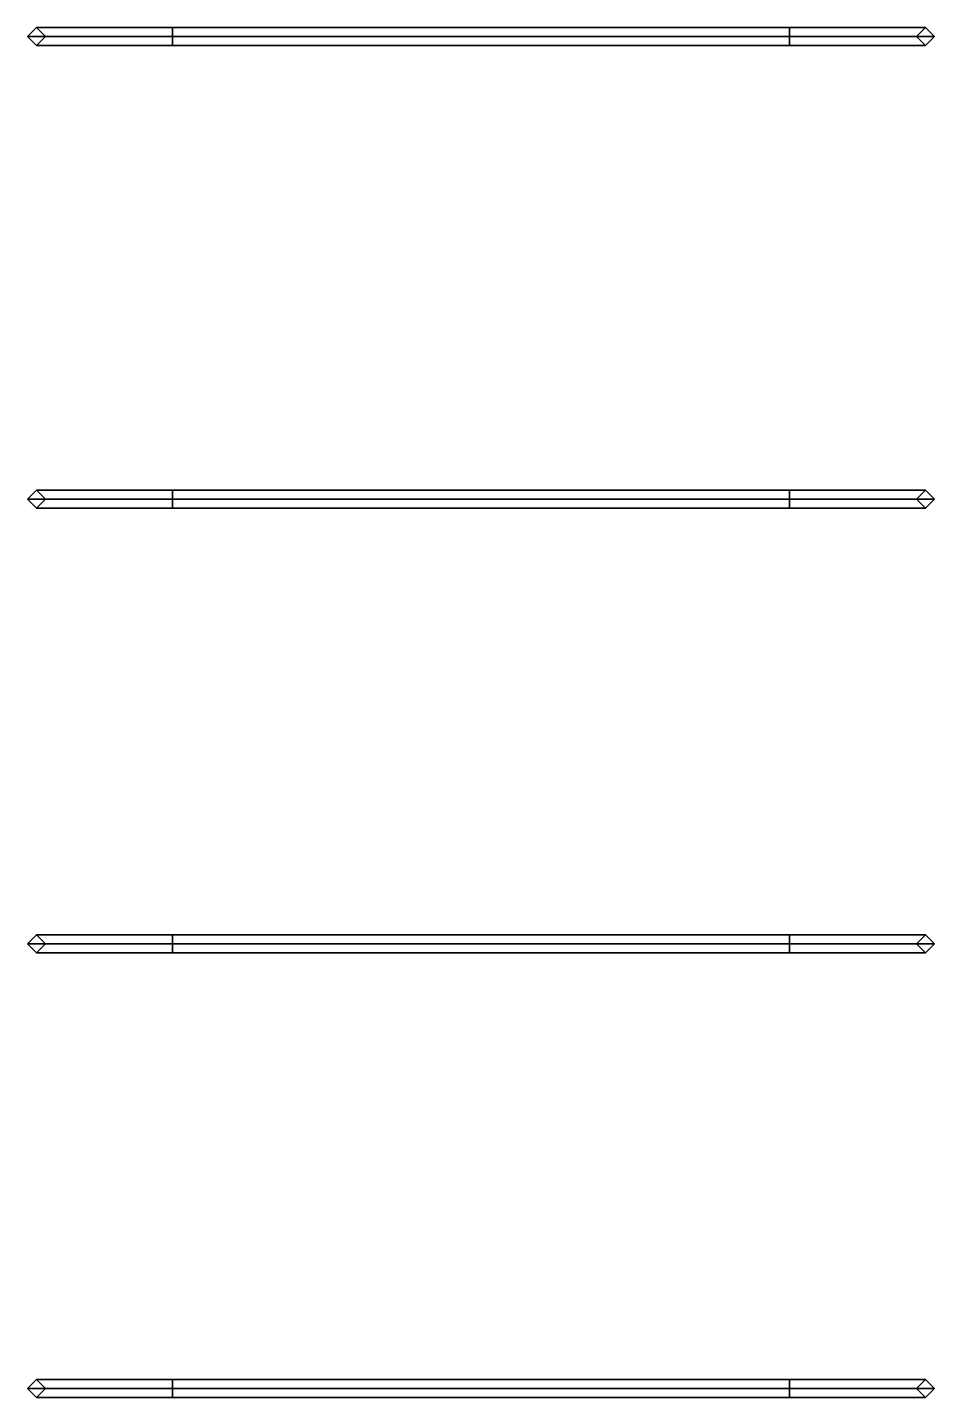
# Model space of a CAD drawing. Extents: x -1 to 1, y 0.26 to 3.28.
import ezdxf

# ---------------------------------------------------------------- set-up
doc = ezdxf.new("R2010")
doc.units = 0
doc.layers.add('TENT_SUPPORT', color=3, linetype='CONTINUOUS')

msp = doc.modelspace()

# ---------------------------------------------------------------- linework, layer by layer
at = {"layer": 'TENT_SUPPORT'}
for points in [[(-0.98, 3.28, 1.59), (-1, 3.26, 1.59), (-1, 3.26, 2.51), (-0.98, 3.28, 2.51)], [(-0.68, 3.26, 2.83), (-0.68, 3.28, 2.81), (-0.98, 3.28, 2.51), (-1, 3.26, 2.51)], [(-0.96, 3.26, 1.59), (-0.98, 3.28, 1.59), (-0.98, 3.28, 2.51), (-0.96, 3.26, 2.51)], [(-0.68, 3.28, 2.81), (-0.68, 3.26, 2.79), (-0.96, 3.26, 2.51), (-0.98, 3.28, 2.51)], [(0.68, 3.26, 2.83), (0.68, 3.28, 2.81), (-0.68, 3.28, 2.81), (-0.68, 3.26, 2.83)], [(0.68, 3.28, 2.81), (0.68, 3.26, 2.79), (-0.68, 3.26, 2.79), (-0.68, 3.28, 2.81)], [(0.68, 3.28, 2.81), (0.68, 3.26, 2.83), (1, 3.26, 2.51), (0.98, 3.28, 2.51)], [(0.68, 3.26, 2.79), (0.68, 3.28, 2.81), (0.98, 3.28, 2.51), (0.96, 3.26, 2.51)], [(0.98, 3.28, 1.59), (0.96, 3.26, 1.59), (0.96, 3.26, 2.51), (0.98, 3.28, 2.51)], [(1, 3.26, 1.59), (0.98, 3.28, 1.59), (0.98, 3.28, 2.51), (1, 3.26, 2.51)], [(-1, 3.26, 1.59), (-0.98, 3.24, 1.59), (-0.98, 3.24, 2.51), (-1, 3.26, 2.51)], [(-0.68, 3.24, 2.81), (-0.68, 3.26, 2.83), (-1, 3.26, 2.51), (-0.98, 3.24, 2.51)], [(-0.98, 3.24, 1.59), (-0.96, 3.26, 1.59), (-0.96, 3.26, 2.51), (-0.98, 3.24, 2.51)], [(-0.68, 3.26, 2.79), (-0.68, 3.24, 2.81), (-0.98, 3.24, 2.51), (-0.96, 3.26, 2.51)], [(0.68, 3.24, 2.81), (0.68, 3.26, 2.83), (-0.68, 3.26, 2.83), (-0.68, 3.24, 2.81)], [(0.68, 3.26, 2.79), (0.68, 3.24, 2.81), (-0.68, 3.24, 2.81), (-0.68, 3.26, 2.79)], [(0.68, 3.26, 2.83), (0.68, 3.24, 2.81), (0.98, 3.24, 2.51), (1, 3.26, 2.51)], [(0.68, 3.24, 2.81), (0.68, 3.26, 2.79), (0.96, 3.26, 2.51), (0.98, 3.24, 2.51)], [(0.96, 3.26, 1.59), (0.98, 3.24, 1.59), (0.98, 3.24, 2.51), (0.96, 3.26, 2.51)], [(0.98, 3.24, 1.59), (1, 3.26, 1.59), (1, 3.26, 2.51), (0.98, 3.24, 2.51)], [(-0.98, 2.26, 1.59), (-1, 2.24, 1.59), (-1, 2.24, 2.51), (-0.98, 2.26, 2.51)], [(-0.68, 2.24, 2.83), (-0.68, 2.26, 2.81), (-0.98, 2.26, 2.51), (-1, 2.24, 2.51)], [(-1, 2.24, 1.59), (-0.98, 2.22, 1.59), (-0.98, 2.22, 2.51), (-1, 2.24, 2.51)], [(-0.68, 2.22, 2.81), (-0.68, 2.24, 2.83), (-1, 2.24, 2.51), (-0.98, 2.22, 2.51)], [(-0.96, 2.24, 1.59), (-0.98, 2.26, 1.59), (-0.98, 2.26, 2.51), (-0.96, 2.24, 2.51)], [(-0.68, 2.26, 2.81), (-0.68, 2.24, 2.79), (-0.96, 2.24, 2.51), (-0.98, 2.26, 2.51)], [(-0.98, 2.22, 1.59), (-0.96, 2.24, 1.59), (-0.96, 2.24, 2.51), (-0.98, 2.22, 2.51)], [(-0.68, 2.24, 2.79), (-0.68, 2.22, 2.81), (-0.98, 2.22, 2.51), (-0.96, 2.24, 2.51)], [(0.68, 2.24, 2.83), (0.68, 2.26, 2.81), (-0.68, 2.26, 2.81), (-0.68, 2.24, 2.83)], [(0.68, 2.26, 2.81), (0.68, 2.24, 2.79), (-0.68, 2.24, 2.79), (-0.68, 2.26, 2.81)], [(0.68, 2.22, 2.81), (0.68, 2.24, 2.83), (-0.68, 2.24, 2.83), (-0.68, 2.22, 2.81)], [(0.68, 2.24, 2.79), (0.68, 2.22, 2.81), (-0.68, 2.22, 2.81), (-0.68, 2.24, 2.79)], [(0.68, 2.26, 2.81), (0.68, 2.24, 2.83), (1, 2.24, 2.51), (0.98, 2.26, 2.51)], [(0.68, 2.24, 2.79), (0.68, 2.26, 2.81), (0.98, 2.26, 2.51), (0.96, 2.24, 2.51)], [(0.68, 2.24, 2.83), (0.68, 2.22, 2.81), (0.98, 2.22, 2.51), (1, 2.24, 2.51)], [(0.68, 2.22, 2.81), (0.68, 2.24, 2.79), (0.96, 2.24, 2.51), (0.98, 2.22, 2.51)], [(0.98, 2.26, 1.59), (0.96, 2.24, 1.59), (0.96, 2.24, 2.51), (0.98, 2.26, 2.51)], [(0.96, 2.24, 1.59), (0.98, 2.22, 1.59), (0.98, 2.22, 2.51), (0.96, 2.24, 2.51)], [(1, 2.24, 1.59), (0.98, 2.26, 1.59), (0.98, 2.26, 2.51), (1, 2.24, 2.51)], [(0.98, 2.22, 1.59), (1, 2.24, 1.59), (1, 2.24, 2.51), (0.98, 2.22, 2.51)], [(-0.98, 1.28, 1.59), (-1, 1.26, 1.59), (-1, 1.26, 2.51), (-0.98, 1.28, 2.51)], [(-0.68, 1.26, 2.83), (-0.68, 1.28, 2.81), (-0.98, 1.28, 2.51), (-1, 1.26, 2.51)], [(-0.96, 1.26, 1.59), (-0.98, 1.28, 1.59), (-0.98, 1.28, 2.51), (-0.96, 1.26, 2.51)], [(-0.68, 1.28, 2.81), (-0.68, 1.26, 2.79), (-0.96, 1.26, 2.51), (-0.98, 1.28, 2.51)], [(0.68, 1.26, 2.83), (0.68, 1.28, 2.81), (-0.68, 1.28, 2.81), (-0.68, 1.26, 2.83)], [(0.68, 1.28, 2.81), (0.68, 1.26, 2.79), (-0.68, 1.26, 2.79), (-0.68, 1.28, 2.81)], [(0.68, 1.28, 2.81), (0.68, 1.26, 2.83), (1, 1.26, 2.51), (0.98, 1.28, 2.51)], [(0.68, 1.26, 2.79), (0.68, 1.28, 2.81), (0.98, 1.28, 2.51), (0.96, 1.26, 2.51)], [(0.98, 1.28, 1.59), (0.96, 1.26, 1.59), (0.96, 1.26, 2.51), (0.98, 1.28, 2.51)], [(1, 1.26, 1.59), (0.98, 1.28, 1.59), (0.98, 1.28, 2.51), (1, 1.26, 2.51)], [(-1, 1.26, 1.59), (-0.98, 1.24, 1.59), (-0.98, 1.24, 2.51), (-1, 1.26, 2.51)], [(-0.68, 1.24, 2.81), (-0.68, 1.26, 2.83), (-1, 1.26, 2.51), (-0.98, 1.24, 2.51)], [(-0.98, 1.24, 1.59), (-0.96, 1.26, 1.59), (-0.96, 1.26, 2.51), (-0.98, 1.24, 2.51)], [(-0.68, 1.26, 2.79), (-0.68, 1.24, 2.81), (-0.98, 1.24, 2.51), (-0.96, 1.26, 2.51)], [(0.68, 1.24, 2.81), (0.68, 1.26, 2.83), (-0.68, 1.26, 2.83), (-0.68, 1.24, 2.81)], [(0.68, 1.26, 2.79), (0.68, 1.24, 2.81), (-0.68, 1.24, 2.81), (-0.68, 1.26, 2.79)], [(0.68, 1.26, 2.83), (0.68, 1.24, 2.81), (0.98, 1.24, 2.51), (1, 1.26, 2.51)], [(0.68, 1.24, 2.81), (0.68, 1.26, 2.79), (0.96, 1.26, 2.51), (0.98, 1.24, 2.51)], [(0.96, 1.26, 1.59), (0.98, 1.24, 1.59), (0.98, 1.24, 2.51), (0.96, 1.26, 2.51)], [(0.98, 1.24, 1.59), (1, 1.26, 1.59), (1, 1.26, 2.51), (0.98, 1.24, 2.51)], [(-0.98, 0.3, 1.59), (-1, 0.28, 1.59), (-1, 0.28, 2.51), (-0.98, 0.3, 2.51)], [(-0.68, 0.28, 2.83), (-0.68, 0.3, 2.81), (-0.98, 0.3, 2.51), (-1, 0.28, 2.51)], [(-1, 0.28, 1.59), (-0.98, 0.26, 1.59), (-0.98, 0.26, 2.51), (-1, 0.28, 2.51)], [(-0.68, 0.26, 2.81), (-0.68, 0.28, 2.83), (-1, 0.28, 2.51), (-0.98, 0.26, 2.51)], [(-0.96, 0.28, 1.59), (-0.98, 0.3, 1.59), (-0.98, 0.3, 2.51), (-0.96, 0.28, 2.51)], [(-0.68, 0.3, 2.81), (-0.68, 0.28, 2.79), (-0.96, 0.28, 2.51), (-0.98, 0.3, 2.51)], [(-0.98, 0.26, 1.59), (-0.96, 0.28, 1.59), (-0.96, 0.28, 2.51), (-0.98, 0.26, 2.51)], [(-0.68, 0.28, 2.79), (-0.68, 0.26, 2.81), (-0.98, 0.26, 2.51), (-0.96, 0.28, 2.51)], [(0.68, 0.28, 2.83), (0.68, 0.3, 2.81), (-0.68, 0.3, 2.81), (-0.68, 0.28, 2.83)], [(0.68, 0.3, 2.81), (0.68, 0.28, 2.79), (-0.68, 0.28, 2.79), (-0.68, 0.3, 2.81)], [(0.68, 0.28, 2.79), (0.68, 0.26, 2.81), (-0.68, 0.26, 2.81), (-0.68, 0.28, 2.79)], [(0.68, 0.26, 2.81), (0.68, 0.28, 2.83), (-0.68, 0.28, 2.83), (-0.68, 0.26, 2.81)], [(0.68, 0.28, 2.79), (0.68, 0.3, 2.81), (0.98, 0.3, 2.51), (0.96, 0.28, 2.51)], [(0.68, 0.3, 2.81), (0.68, 0.28, 2.83), (1, 0.28, 2.51), (0.98, 0.3, 2.51)], [(0.68, 0.28, 2.83), (0.68, 0.26, 2.81), (0.98, 0.26, 2.51), (1, 0.28, 2.51)], [(0.68, 0.26, 2.81), (0.68, 0.28, 2.79), (0.96, 0.28, 2.51), (0.98, 0.26, 2.51)], [(0.98, 0.3, 1.59), (0.96, 0.28, 1.59), (0.96, 0.28, 2.51), (0.98, 0.3, 2.51)], [(0.96, 0.28, 1.59), (0.98, 0.26, 1.59), (0.98, 0.26, 2.51), (0.96, 0.28, 2.51)], [(1, 0.28, 1.59), (0.98, 0.3, 1.59), (0.98, 0.3, 2.51), (1, 0.28, 2.51)], [(0.98, 0.26, 1.59), (1, 0.28, 1.59), (1, 0.28, 2.51), (0.98, 0.26, 2.51)]]:
    msp.add_3dface(points, dxfattribs=at)

doc.saveas('drawing.dxf')
